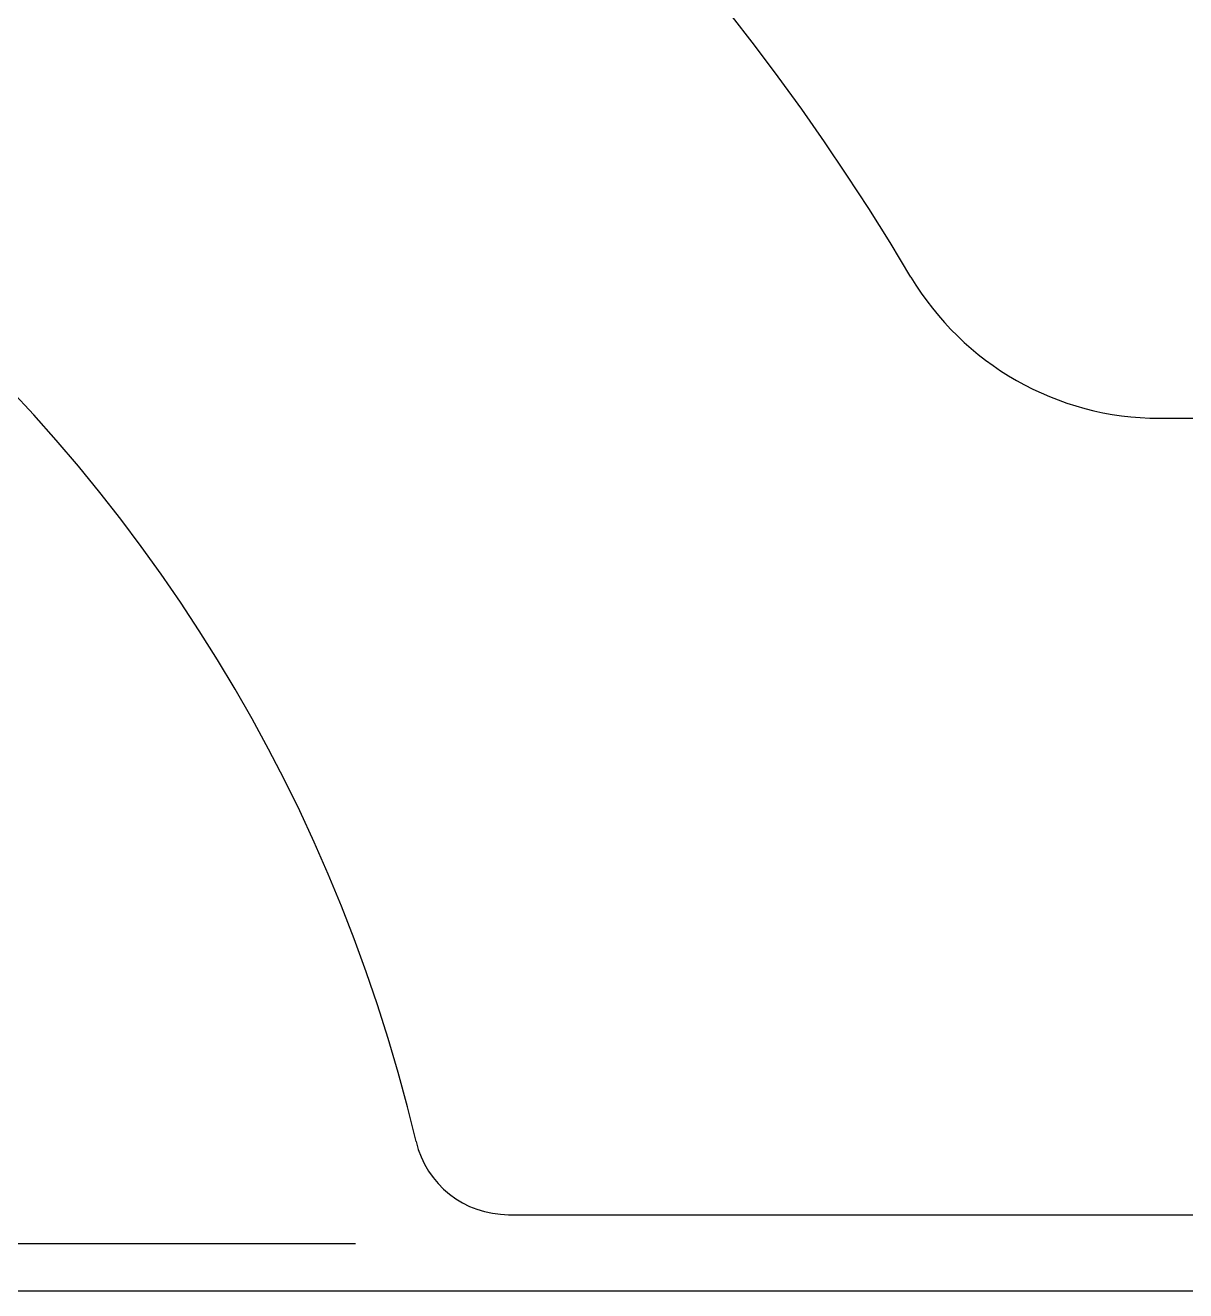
# Model space of a CAD drawing. Extents: x 956 to 1028, y 499 to 635.
# Drawn here: x 1004.949 to 1008.244, y 512.227 to 515.822 of the extents above; entities that cross this region are included whole.
import ezdxf

# ---------------------------------------------------------------- set-up
doc = ezdxf.new("R2010")
doc.units = 0
doc.header["$MEASUREMENT"] = 0
doc.layers.add('1', color=4, linetype='Continuous')

# ---------------------------------------------------------------- blocks, each defined once
blk = doc.blocks.new('2018 HOT SPOT SX')
at = {"layer": '1', "linetype": 'Continuous'}
for p, q in [((52.2729, 2.4787), (63.5939, 2.4787)), ((8.5, 0), (63.5728, 0))]:
    blk.add_line(p, q, dxfattribs=at)
at = {"layer": '1', "color": 3, "linetype": 'Continuous'}
for p, q in [((50.4251, 0.216), (63.5339, 0.216)), ((41.24, 0.1342), (49.99, 0.1342))]:
    blk.add_line(p, q, dxfattribs=at)
at = {"layer": '1', "linetype": 'Continuous'}
for centre, radius, start, end in [((45.6196, -0.6551), 6.9194, 30.72105, 149.27895), ((52.2729, 3.2987), 0.82, 210.721, 270)]:
    blk.add_arc(centre, radius, start, end, dxfattribs=at)
at = {"layer": '1', "color": 3, "linetype": 'Continuous'}
for centre, radius, start, end in [((45.618, -0.6491), 4.6694, 13.2862, 166.7138), ((50.4251, 0.486), 0.27, 193.2862, 270)]:
    blk.add_arc(centre, radius, start, end, dxfattribs=at)

msp = doc.modelspace()

# ---------------------------------------------------------------- block references
at = {"layer": '1'}
msp.add_blockref('2018 HOT SPOT SX', (955.8964, 512.2273), dxfattribs=at)

doc.saveas('drawing.dxf')
